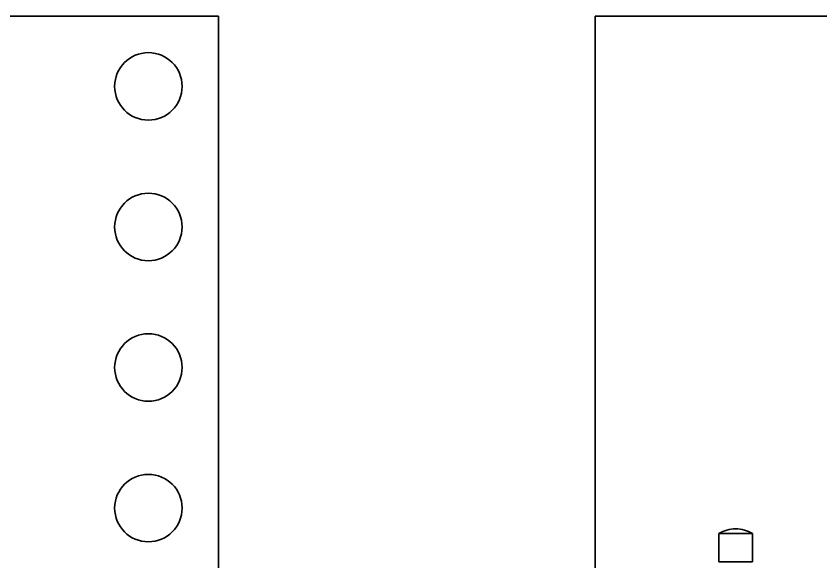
# Model space of a CAD drawing. Header units: millimetres. Extents: x -116965 to 323937, y 291661 to 566926.
# Drawn here: x -25523.3 to -25380.1, y 326585.4 to 326682.5 of the extents above; entities that cross this region are included whole.
import ezdxf

# ---------------------------------------------------------------- set-up
doc = ezdxf.new("R2010")
doc.units = ezdxf.units.MM
doc.layers.add('Visible Edges(Schneider)', color=7, linetype='Continuous', lineweight=35)

msp = doc.modelspace()

# ---------------------------------------------------------------- linework, layer by layer
at = {"layer": 'Visible Edges(Schneider)'}
for p, q in [((-25487.237237, 326682.464712), (-25567.237237, 326682.464712)), ((-25487.237237, 326433.964712), (-25487.237237, 326682.464712)), ((-25420.237237, 326682.464712), (-25416.237237, 326682.464712)), ((-25420.237237, 326332.464712), (-25420.237237, 326682.464712)), ((-25374.237237, 326682.464712), (-25416.237237, 326682.464712)), ((-25395.23057, 326591.264716), (-25395.243905, 326591.264716)), ((-25392.237237, 326590.464712), (-25398.237237, 326590.464712)), ((-25398.237237, 326585.394712), (-25398.237237, 326590.464712)), ((-25392.237237, 326585.394712), (-25392.237237, 326590.464712)), ((-25392.237237, 326585.394712), (-25398.237237, 326585.394712))]:
    msp.add_line(p, q, dxfattribs=at)
for centre in [(-25499.737237, 326669.964712), (-25499.737237, 326644.964712), (-25499.737237, 326619.964712), (-25499.737237, 326594.964712)]:
    msp.add_circle(centre, 6, dxfattribs=at)
for centre, start, end in [((-25395.243905, 326585.264716), 90, 119.92650578), ((-25395.23057, 326585.264716), 60.07349422, 90)]:
    msp.add_arc(centre, 6, start, end, dxfattribs=at)

doc.saveas('drawing.dxf')
